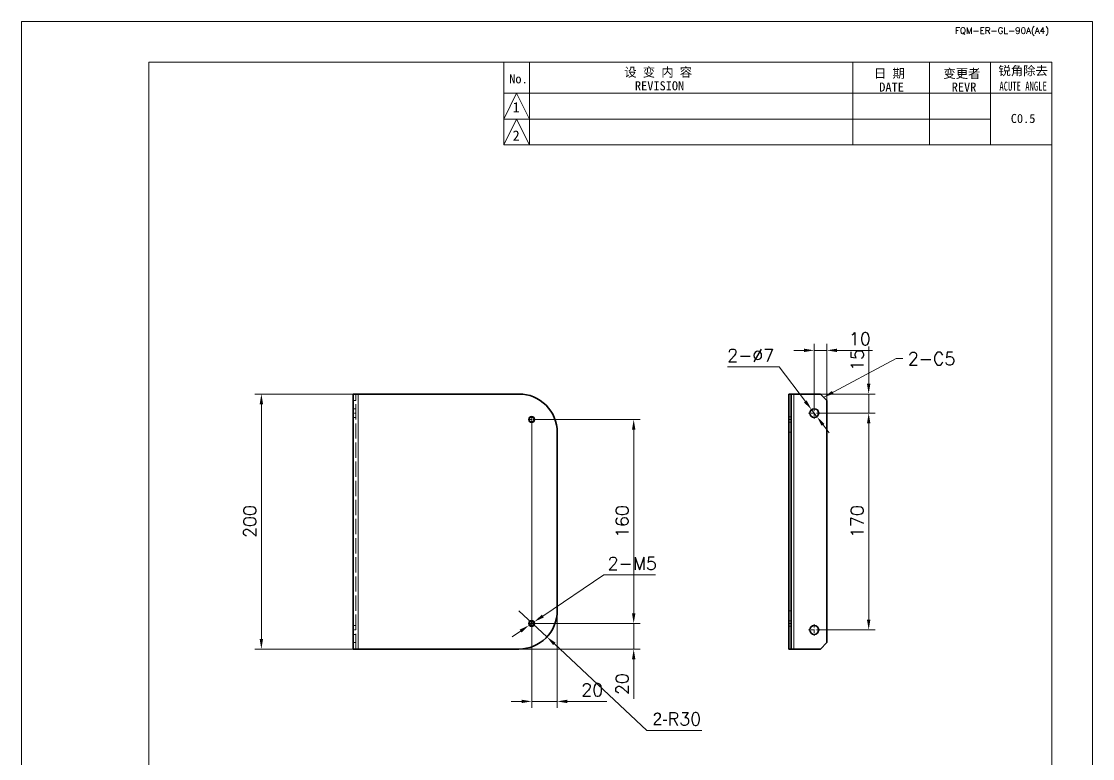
# Model space of a CAD drawing. Header units: millimetres. Extents: x -168473 to -148463, y 295526 to 306160.
# Drawn here: x -157055 to -156215, y 303006 to 303584 of the extents above; entities that cross this region are included whole.
import ezdxf
from ezdxf.enums import TextEntityAlignment as Align

# ---------------------------------------------------------------- set-up
doc = ezdxf.new("R2010")
doc.units = ezdxf.units.MM
for name, pattern in [('CENTER2', [28.575, 19.05, -3.175, 3.175, -3.175]), ('DASHDOT', [18.5, 12, -3, 0.5, -3]), ('DASHED', [15, 12, -3]), ('DASHED2', [9.525, 6.35, -3.175])]:
    doc.linetypes.add(name, pattern=pattern)
for name, color, linetype, lineweight in [('A4', 3, 'Continuous', 20), ('中心线', 2, 'CENTER2', 13), ('图框', 7, 'Continuous', 20), ('尺寸线', 3, 'Continuous', 13), ('虚线', 2, 'DASHED2', 25)]:
    doc.layers.add(name, color=color, linetype=linetype, lineweight=lineweight)
doc.styles.add('CH-1', font='')
doc.styles.get("Standard").update_dxf_attribs({"font": 'txt', "bigfont": 'gbcbig.shx'})
doc.styles.get('CH-1').set_extended_font_data('SimSun')
doc.dimstyles.new('副本04', dxfattribs={"dimscale": 4, "dimtxt": 2.5, "dimasz": 2, "dimexe": 1.25, "dimexo": 0, "dimgap": 1, "dimtad": 1, "dimdsep": 46, "dimtxsty": 'Standard', "dimcen": 0.25, "dimclrd": 3, "dimclre": 3, "dimclrt": 1, "dimadec": 1, "dimazin": 2, "dimtfac": 1, "dimtmove": 0, "dimatfit": 3, "dimfxl": 0, "dimtolj": 1, "dimlwd": -1, "dimlwe": -1, "dimarcsym": 0})
doc.dimstyles.new('副本04$3', dxfattribs={"dimscale": 4, "dimtxt": 2.5, "dimasz": 2, "dimexe": 1.25, "dimexo": 0, "dimgap": 1, "dimtad": 1, "dimtih": 1, "dimtoh": 1, "dimdsep": 46, "dimtxsty": 'Standard', "dimcen": 0.25, "dimclrd": 3, "dimclre": 3, "dimclrt": 1, "dimadec": 1, "dimazin": 2, "dimtfac": 1, "dimtmove": 0, "dimatfit": 3, "dimfxl": 0, "dimtolj": 1, "dimlwd": -1, "dimlwe": -1, "dimarcsym": 0})
doc.dimstyles.new('副本04$4', dxfattribs={"dimscale": 4, "dimtxt": 2.5, "dimasz": 2, "dimexe": 1.25, "dimexo": 0, "dimgap": 1, "dimtad": 1, "dimtoh": 1, "dimdsep": 46, "dimtxsty": 'Standard', "dimcen": 0.25, "dimclrd": 3, "dimclre": 3, "dimclrt": 1, "dimadec": 1, "dimazin": 2, "dimtfac": 1, "dimtmove": 0, "dimatfit": 3, "dimfxl": 0, "dimtolj": 1, "dimlwd": -1, "dimlwe": -1, "dimarcsym": 0})

# ---------------------------------------------------------------- blocks, each defined once
blk = doc.blocks.new('1比1 竖框')
at = {"layer": '图框'}
for p, q in [((0, 0), (0, 297)), ((0, 297), (210, 297)), ((178, 297), (202, 297)), ((210, 297), (210, 0)), ((25, 289), (202, 289)), ((25, 10), (25, 289)), ((25, 272.79), (25, 289)), ((94.55, 272.79), (94.55, 289)), ((99.62, 289), (99.62, 272.79)), ((163, 289), (163, 272.79)), ((163, 289), (163, 272.79)), ((163, 289), (163, 272.79)), ((163, 289), (163, 272.79)), ((163, 289), (163, 272.79)), ((178, 289), (178, 272.79)), ((178, 289), (178, 272.79)), ((178, 289), (178, 272.79)), ((178, 289), (178, 272.79)), ((178, 289), (178, 272.79)), ((178, 289), (202, 289)), ((178, 289), (202, 289)), ((178, 289), (202, 289)), ((178, 289), (202, 289)), ((202, 289), (178, 289)), ((190, 289), (190, 272.79)), ((190, 289), (190, 272.79)), ((190, 289), (190, 272.79)), ((190, 289), (190, 272.79)), ((190, 289), (190, 272.79)), ((202, 289), (202, 10)), ((94.55, 277.86), (97.09, 282.93)), ((94.55, 282.93), (190, 282.93)), ((94.55, 282.93), (190, 282.93)), ((94.55, 282.93), (190, 282.93)), ((94.55, 282.93), (190, 282.93)), ((97.09, 282.93), (99.62, 277.86)), ((190, 282.93), (202, 282.93)), ((190, 282.93), (202, 282.93)), ((190, 282.93), (202, 282.93)), ((190, 282.93), (202, 282.93)), ((94.55, 272.79), (97.09, 277.86)), ((94.55, 277.86), (190, 277.86)), ((94.55, 277.86), (190, 277.86)), ((94.55, 277.86), (190, 277.86)), ((94.55, 277.86), (190, 277.86)), ((97.09, 277.86), (99.62, 272.79)), ((94.55, 272.79), (202, 272.79)), ((202, 272.79), (94.55, 272.79)), ((94.55, 272.79), (202, 272.79)), ((94.55, 272.79), (202, 272.79))]:
    blk.add_line(p, q, dxfattribs=at)
at = {"layer": '图框', "style": 'CH-1'}
for s, height, p in [('设 变 内 容', 1.775, (124.84, 287.09)), ('日 期', 1.775, (170.17, 286.84)), ('变更者', 1.775, (184.38, 286.84)), ('锐角除去', 1.775, (196.38, 287.37)), ('No.', 1.775, (97.45, 285.73)), ('REVISION', 1.775, (125.11, 284.38)), ('DATE', 1.775, (170.59, 284.13)), ('REVR', 1.775, (184.8, 284.13)), ('1', 2.03, (97, 280.16)), ('C0.5', 1.775, (196.38, 277.97)), ('2', 2.03, (97, 274.61))]:
    blk.add_text(s, height=height, dxfattribs=at).set_placement(p, align=Align.MIDDLE)
at = {"layer": '图框', "style": 'CH-1', "width": 0.7}
blk.add_text('ACUTE ANGLE', height=1.7746, dxfattribs=at).set_placement((196.38, 284.31), align=Align.MIDDLE)
at = {"layer": '图框', "insert": (192.25, 295), "char_height": 1.25, "width": 39, "attachment_point": 5}
blk.add_mtext('{\\Ftxt,@extfont2|c134;FQM-ER-GL-90A(A4)}', dxfattribs=at)
blk = doc.blocks.new('*D7035')
at = {"layer": 'Defpoints', "color": 0}
for p in [(-156866.59, 303292.01), (-156765.45, 303292.01), (-156765.45, 303092.01)]:
    blk.add_point(p, dxfattribs=at)
at = {"layer": '尺寸线', "color": 3}
for p, q in [((-156765.45, 303292.01), (-156871.59, 303292.01)), ((-156866.59, 303100.01), (-156866.59, 303284.01)), ((-156765.45, 303092.01), (-156871.59, 303092.01))]:
    blk.add_line(p, q, dxfattribs=at)
for points in [[(-156867.93, 303284.01), (-156865.26, 303284.01), (-156866.59, 303292.01)], [(-156867.93, 303100.01), (-156865.26, 303100.01), (-156866.59, 303092.01)]]:
    blk.add_solid(points, dxfattribs=at)
at = {"layer": '尺寸线', "color": 1, "insert": (-156875.59, 303192.01), "char_height": 10, "attachment_point": 5, "rotation": 90}
blk.add_mtext('\\A1;200', dxfattribs=at)
blk = doc.blocks.new('*D7036')
at = {"layer": 'Defpoints', "color": 0}
for p in [(-156654.59, 303269.33), (-156634.59, 303122.01), (-156634.59, 303050.95)]:
    blk.add_point(p, dxfattribs=at)
at = {"layer": '尺寸线', "color": 3}
for p, q in [((-156654.59, 303269.33), (-156654.59, 303045.95)), ((-156634.59, 303122.01), (-156634.59, 303045.95)), ((-156662.59, 303050.95), (-156670.59, 303050.95)), ((-156654.59, 303050.95), (-156634.59, 303050.95)), ((-156626.59, 303050.95), (-156595.59, 303050.95))]:
    blk.add_line(p, q, dxfattribs=at)
for points in [[(-156662.59, 303052.28), (-156662.59, 303049.62), (-156654.59, 303050.95)], [(-156626.59, 303052.28), (-156626.59, 303049.62), (-156634.59, 303050.95)]]:
    blk.add_solid(points, dxfattribs=at)
at = {"layer": '尺寸线', "color": 1, "insert": (-156607.09, 303059.95), "char_height": 10, "attachment_point": 5}
blk.add_mtext('\\A1;20', dxfattribs=at)
blk = doc.blocks.new('*D7037')
at = {"layer": 'Defpoints', "color": 0}
for p in [(-156651.91, 303112.01), (-156672.25, 303092.01), (-156574.61, 303092.01)]:
    blk.add_point(p, dxfattribs=at)
at = {"layer": '尺寸线', "color": 3}
for p, q in [((-156574.61, 303120.01), (-156574.61, 303128.01)), ((-156651.91, 303112.01), (-156569.61, 303112.01)), ((-156574.61, 303112.01), (-156574.61, 303092.01)), ((-156672.25, 303092.01), (-156569.61, 303092.01)), ((-156574.61, 303084.01), (-156574.61, 303053.01))]:
    blk.add_line(p, q, dxfattribs=at)
for points in [[(-156575.95, 303120.01), (-156573.28, 303120.01), (-156574.61, 303112.01)], [(-156575.95, 303084.01), (-156573.28, 303084.01), (-156574.61, 303092.01)]]:
    blk.add_solid(points, dxfattribs=at)
at = {"layer": '尺寸线', "color": 1, "insert": (-156583.61, 303064.51), "char_height": 10, "attachment_point": 5, "rotation": 90}
blk.add_mtext('\\A1;20', dxfattribs=at)
blk = doc.blocks.new('*D7038')
at = {"layer": 'Defpoints', "color": 0}
for p in [(-156664.59, 303122.01), (-156642.68, 303101.52)]:
    blk.add_point(p, dxfattribs=at)
at = {"layer": '尺寸线', "color": 3}
for p, q in [((-156664.59, 303122.01), (-156642.68, 303101.52)), ((-156564.23, 303028.16), (-156636.84, 303096.06)), ((-156521.23, 303028.16), (-156564.23, 303028.16))]:
    blk.add_line(p, q, dxfattribs=at)
blk.add_solid([(-156635.93, 303097.03), (-156637.75, 303095.09), (-156642.68, 303101.52)], dxfattribs=at)
at = {"layer": '尺寸线', "color": 1, "insert": (-156540.73, 303037.16), "char_height": 10, "attachment_point": 5}
blk.add_mtext('\\A1;{\\Fg13f12d,@extfont2|c134;2-}R30', dxfattribs=at)
blk = doc.blocks.new('*D7039')
at = {"layer": 'Defpoints', "color": 0}
for p in [(-156656.67, 303110.61), (-156652.52, 303113.41)]:
    blk.add_point(p, dxfattribs=at)
at = {"layer": '尺寸线', "color": 3}
for p, q in [((-156598.07, 303150.18), (-156645.89, 303117.89)), ((-156557.4, 303150.18), (-156598.07, 303150.18)), ((-156663.3, 303106.14), (-156669.93, 303101.66)), ((-156656.67, 303110.61), (-156652.52, 303113.41))]:
    blk.add_line(p, q, dxfattribs=at)
for points in [[(-156646.64, 303118.99), (-156645.15, 303116.78), (-156652.52, 303113.41)], [(-156664.04, 303107.24), (-156662.55, 303105.03), (-156656.67, 303110.61)]]:
    blk.add_solid(points, dxfattribs=at)
at = {"layer": '尺寸线', "color": 1, "insert": (-156575.73, 303159.18), "char_height": 10, "attachment_point": 5}
blk.add_mtext('\\A1;2-M5', dxfattribs=at)
blk = doc.blocks.new('*D7040')
at = {"layer": 'Defpoints', "color": 0}
for p in [(-156652.09, 303272.01), (-156574.61, 303272.01), (-156612.01, 303112.01)]:
    blk.add_point(p, dxfattribs=at)
at = {"layer": '尺寸线', "color": 3}
for p, q in [((-156652.09, 303272.01), (-156569.61, 303272.01)), ((-156574.61, 303120.01), (-156574.61, 303264.01)), ((-156612.01, 303112.01), (-156569.61, 303112.01))]:
    blk.add_line(p, q, dxfattribs=at)
for points in [[(-156575.95, 303264.01), (-156573.28, 303264.01), (-156574.61, 303272.01)], [(-156575.95, 303120.01), (-156573.28, 303120.01), (-156574.61, 303112.01)]]:
    blk.add_solid(points, dxfattribs=at)
at = {"layer": '尺寸线', "color": 1, "insert": (-156583.61, 303192.01), "char_height": 10, "attachment_point": 5, "rotation": 90}
blk.add_mtext('\\A1;160', dxfattribs=at)
blk = doc.blocks.new('*D7041')
at = {"layer": 'Defpoints', "color": 0}
for p in [(-156428.5, 303277.01), (-156428.5, 303107.01), (-156390.33, 303107.01)]:
    blk.add_point(p, dxfattribs=at)
at = {"layer": '尺寸线', "color": 3}
for p, q in [((-156428.5, 303277.01), (-156385.33, 303277.01)), ((-156390.33, 303269.01), (-156390.33, 303115.01)), ((-156428.5, 303107.01), (-156385.33, 303107.01))]:
    blk.add_line(p, q, dxfattribs=at)
for points in [[(-156391.67, 303269.01), (-156389, 303269.01), (-156390.33, 303277.01)], [(-156391.67, 303115.01), (-156389, 303115.01), (-156390.33, 303107.01)]]:
    blk.add_solid(points, dxfattribs=at)
at = {"layer": '尺寸线', "color": 1, "insert": (-156399.33, 303192.01), "char_height": 10, "attachment_point": 5, "rotation": 90}
blk.add_mtext('\\A1;170', dxfattribs=at)
blk = doc.blocks.new('*D7042')
at = {"layer": 'Defpoints', "color": 0}
for p in [(-156428.05, 303292.01), (-156390.33, 303292.01), (-156408.17, 303277.01)]:
    blk.add_point(p, dxfattribs=at)
at = {"layer": '尺寸线', "color": 3}
for p, q in [((-156390.33, 303300.01), (-156390.33, 303329.35)), ((-156428.05, 303292.01), (-156385.33, 303292.01)), ((-156390.33, 303277.01), (-156390.33, 303292.01)), ((-156408.17, 303277.01), (-156385.33, 303277.01)), ((-156390.33, 303269.01), (-156390.33, 303261.01))]:
    blk.add_line(p, q, dxfattribs=at)
for points in [[(-156391.67, 303300.01), (-156389, 303300.01), (-156390.33, 303292.01)], [(-156391.67, 303269.01), (-156389, 303269.01), (-156390.33, 303277.01)]]:
    blk.add_solid(points, dxfattribs=at)
at = {"layer": '尺寸线', "color": 1, "insert": (-156399.33, 303318.68), "char_height": 10, "attachment_point": 5, "rotation": 90}
blk.add_mtext('\\A1;15', dxfattribs=at)
blk = doc.blocks.new('*D7043')
at = {"layer": 'Defpoints', "color": 0}
for p in [(-156423.05, 303326.24), (-156433.05, 303281.56), (-156423.05, 303281.56)]:
    blk.add_point(p, dxfattribs=at)
at = {"layer": '尺寸线', "color": 3}
for p, q in [((-156441.05, 303326.24), (-156449.05, 303326.24)), ((-156433.05, 303281.56), (-156433.05, 303331.24)), ((-156433.05, 303326.24), (-156423.05, 303326.24)), ((-156423.05, 303281.56), (-156423.05, 303331.24)), ((-156415.05, 303326.24), (-156387.39, 303326.24))]:
    blk.add_line(p, q, dxfattribs=at)
for points in [[(-156441.05, 303327.58), (-156441.05, 303324.91), (-156433.05, 303326.24)], [(-156415.05, 303327.58), (-156415.05, 303324.91), (-156423.05, 303326.24)]]:
    blk.add_solid(points, dxfattribs=at)
at = {"layer": '尺寸线', "color": 1, "insert": (-156397.22, 303335.24), "char_height": 10, "attachment_point": 5}
blk.add_mtext('\\A1;10', dxfattribs=at)
blk = doc.blocks.new('*D7044')
at = {"layer": 'Defpoints', "color": 0}
for p in [(-156435.17, 303279.8), (-156430.94, 303274.22)]:
    blk.add_point(p, dxfattribs=at)
at = {"layer": '尺寸线', "color": 3}
for p, q in [((-156501.18, 303313.3), (-156460.51, 303313.3)), ((-156460.51, 303313.3), (-156439.99, 303286.18)), ((-156430.94, 303274.22), (-156435.17, 303279.8)), ((-156426.12, 303267.84), (-156421.29, 303261.46))]:
    blk.add_line(p, q, dxfattribs=at)
for points in [[(-156438.93, 303286.99), (-156441.06, 303285.38), (-156435.17, 303279.8)], [(-156425.05, 303268.65), (-156427.18, 303267.04), (-156430.94, 303274.22)]]:
    blk.add_solid(points, dxfattribs=at)
at = {"layer": '尺寸线', "color": 1, "insert": (-156482.84, 303322.3), "char_height": 10, "attachment_point": 5}
blk.add_mtext('\\A1;2-%%c7', dxfattribs=at)

msp = doc.modelspace()

# ---------------------------------------------------------------- linework, layer by layer
at = {"color": 7, "lineweight": 35}
for p, q in [((-156794.594, 303092.014), (-156794.594, 303292.014)), ((-156794.594, 303292.014), (-156790.594, 303292.014)), ((-156664.594, 303292.014), (-156790.594, 303292.014)), ((-156453.054, 303292.014), (-156451.054, 303292.014)), ((-156453.054, 303262.014), (-156453.054, 303292.014)), ((-156451.054, 303262.014), (-156451.054, 303292.014)), ((-156451.054, 303292.014), (-156449.054, 303292.014)), ((-156428.054, 303292.014), (-156449.054, 303292.014)), ((-156423.054, 303287.014), (-156428.054, 303292.014)), ((-156423.054, 303097.014), (-156423.054, 303287.014)), ((-156634.594, 303122.014), (-156634.594, 303262.014)), ((-156453.054, 303122.014), (-156453.054, 303262.014)), ((-156451.054, 303122.014), (-156451.054, 303262.014)), ((-156453.054, 303092.014), (-156453.054, 303122.014)), ((-156451.054, 303092.014), (-156451.054, 303122.014)), ((-156790.594, 303092.014), (-156794.594, 303092.014)), ((-156664.594, 303092.014), (-156790.594, 303092.014)), ((-156453.054, 303092.014), (-156451.054, 303092.014)), ((-156449.054, 303092.014), (-156451.054, 303092.014)), ((-156428.054, 303092.014), (-156449.054, 303092.014)), ((-156423.054, 303097.014), (-156428.054, 303092.014))]:
    msp.add_line(p, q, dxfattribs=at)
at = {"color": 7, "lineweight": 13}
for p, q in [((-156790.594, 303092.014), (-156790.594, 303292.014)), ((-156449.054, 303092.014), (-156449.054, 303292.014)), ((-156453.054, 303262.014), (-156451.054, 303262.014)), ((-156453.054, 303122.014), (-156451.054, 303122.014))]:
    msp.add_line(p, q, dxfattribs=at)
for centre in [(-156654.594, 303272.014), (-156654.594, 303112.014)]:
    msp.add_circle(centre, 2.5, dxfattribs=at)
at = {"color": 7, "lineweight": 35}
for centre, radius in [((-156654.594, 303272.014), 2.067), ((-156433.054, 303277.014), 3.5), ((-156654.594, 303112.014), 2.067), ((-156433.054, 303107.014), 3.5)]:
    msp.add_circle(centre, radius, dxfattribs=at)
for centre, start, end in [((-156664.594, 303262.014), 0, 90.000003), ((-156664.594, 303122.014), 269.999997, 0)]:
    msp.add_arc(centre, 30, start, end, dxfattribs=at)
at = {"layer": 'A4'}
msp.add_lwpolyline([(-157054.756, 303584.201), (-156214.756, 303584.201), (-156214.756, 302396.201), (-157054.756, 302396.201)], close=True, dxfattribs=at)
at = {"layer": '中心线', "color": 2, "linetype": 'DASHDOT', "lineweight": 13, "ltscale": 0.059961}
for p, q in [((-156792.394, 303277.014), (-156794.793, 303277.014)), ((-156453.254, 303272.014), (-156450.855, 303272.014)), ((-156792.394, 303107.014), (-156794.793, 303107.014)), ((-156453.254, 303112.014), (-156450.855, 303112.014))]:
    msp.add_line(p, q, dxfattribs=at)
at = {"layer": '中心线', "color": 2, "linetype": 'DASHDOT', "lineweight": 13, "ltscale": 0.134351}
for p, q in [((-156654.594, 303274.701), (-156654.594, 303269.327)), ((-156654.594, 303114.701), (-156654.594, 303109.327))]:
    msp.add_line(p, q, dxfattribs=at)
at = {"layer": '中心线', "color": 2, "linetype": 'DASHDOT', "lineweight": 13, "ltscale": 0.227539}
for p, q in [((-156428.504, 303277.014), (-156437.605, 303277.014)), ((-156428.504, 303107.014), (-156437.605, 303107.014))]:
    msp.add_line(p, q, dxfattribs=at)
at = {"layer": '中心线', "color": 2, "linetype": 'DASHDOT', "lineweight": 13, "ltscale": 0.22749}
for p, q in [((-156433.054, 303281.564), (-156433.054, 303272.464)), ((-156433.054, 303111.564), (-156433.054, 303102.464))]:
    msp.add_line(p, q, dxfattribs=at)
at = {"layer": '中心线', "color": 2, "linetype": 'DASHDOT', "lineweight": 13, "ltscale": 0.134375}
for p, q in [((-156651.906, 303272.014), (-156657.281, 303272.014)), ((-156651.906, 303112.014), (-156657.281, 303112.014))]:
    msp.add_line(p, q, dxfattribs=at)
at = {"layer": '虚线', "color": 1, "linetype": 'DASHED', "lineweight": 13}
for p, q in [((-156792.594, 303092.014), (-156792.594, 303292.014)), ((-156790.594, 303092.014), (-156790.594, 303292.014)), ((-156449.054, 303092.014), (-156449.054, 303292.014))]:
    msp.add_line(p, q, dxfattribs=at)
at = {"layer": '虚线', "color": 1, "linetype": 'DASHED', "lineweight": 13, "ltscale": 0.05}
for p, q in [((-156792.594, 303287.014), (-156794.594, 303287.014)), ((-156794.594, 303280.514), (-156792.594, 303280.514)), ((-156451.054, 303274.081), (-156453.054, 303274.081)), ((-156794.594, 303273.514), (-156792.594, 303273.514)), ((-156451.054, 303269.947), (-156453.054, 303269.947)), ((-156451.054, 303114.081), (-156453.054, 303114.081)), ((-156794.594, 303110.514), (-156792.594, 303110.514)), ((-156451.054, 303109.947), (-156453.054, 303109.947)), ((-156794.594, 303103.514), (-156792.594, 303103.514)), ((-156792.594, 303097.014), (-156794.594, 303097.014))]:
    msp.add_line(p, q, dxfattribs=at)

# ---------------------------------------------------------------- block references
at = {"layer": '图框', "xscale": 4, "yscale": 4, "zscale": 4}
msp.add_blockref('1比1 竖框', (-157054.756, 302396.201), dxfattribs=at)

# ---------------------------------------------------------------- texts
at = {"layer": '尺寸线', "color": 1, "insert": (-156359.65, 303324.757), "char_height": 10, "width": 500, "attachment_point": 1}
msp.add_mtext('\\A1;2-C5', dxfattribs=at)

# ---------------------------------------------------------------- dimensions: what is measured, and where the dimension line sits
at = {"layer": '尺寸线'}
for base, p1, p2, picture, middle in [((-156423.054, 303326.244), (-156433.054, 303281.564), (-156423.054, 303281.564), '*D7043', (-156397.221, 303335.244)), ((-156634.594, 303050.948), (-156654.594, 303269.327), (-156634.594, 303122.014), '*D7036', (-156607.094, 303059.948))]:
    dim = msp.add_linear_dim(base=base, p1=p1, p2=p2, dimstyle='副本04', dxfattribs=at)
    dim.commit()
    dim.dimension.update_dxf_attribs({"geometry": picture, "text_midpoint": middle})
for p1, p2, override, picture, middle in [((-156430.942, 303274.223), (-156435.166, 303279.805), {"dimpost": '2-%%c<>'}, '*D7044', (-156482.843, 303313.295)), ((-156656.665, 303110.615), (-156652.522, 303113.413), {"dimpost": '2-M<>'}, '*D7039', (-156575.733, 303150.183))]:
    dim = msp.add_diameter_dim_2p(p1=p1, p2=p2, dimstyle='副本04$3', override=override, dxfattribs=at)
    dim.commit()
    dim.dimension.update_dxf_attribs({"geometry": picture, "text_midpoint": middle, "dimtype": 163})
for base, p1, p2, picture, middle in [((-156390.334, 303292.014), (-156408.169, 303277.014), (-156428.054, 303292.014), '*D7042', (-156399.334, 303318.68)), ((-156866.594, 303292.014), (-156765.452, 303092.014), (-156765.452, 303292.014), '*D7035', (-156875.594, 303192.014)), ((-156390.334, 303107.014), (-156428.504, 303277.014), (-156428.504, 303107.014), '*D7041', (-156399.334, 303192.014)), ((-156574.615, 303272.014), (-156612.01, 303112.014), (-156652.094, 303272.014), '*D7040', (-156583.615, 303192.014)), ((-156574.615, 303092.014), (-156651.906, 303112.014), (-156672.249, 303092.014), '*D7037', (-156583.615, 303064.514))]:
    dim = msp.add_linear_dim(base=base, p1=p1, p2=p2, angle=90, dimstyle='副本04', dxfattribs=at)
    dim.commit()
    dim.dimension.update_dxf_attribs({"geometry": picture, "text_midpoint": middle})
dim = msp.add_radius_dim(center=(-156664.594, 303122.014), mpoint=(-156642.681, 303101.524), text='{\\Fg13f12d,@extfont2|c134;2-}<>', dimstyle='副本04$4', dxfattribs=at)
dim.commit()
dim.dimension.update_dxf_attribs({"geometry": '*D7038', "text_midpoint": (-156540.727, 303028.162), "dimtype": 164})

# ---------------------------------------------------------------- leaders
at = {"layer": '尺寸线', "annotation_type": 0, "has_hookline": 1, "hookline_direction": 0, "text_width": 36.667}
msp.add_leader([(-156425.554, 303289.514), (-156368.66, 303319.757), (-156363.65, 303319.757)], dimstyle='副本04', override={"dimgap": 1, "dimtad": 0}, dxfattribs=at)

doc.saveas('drawing.dxf')
